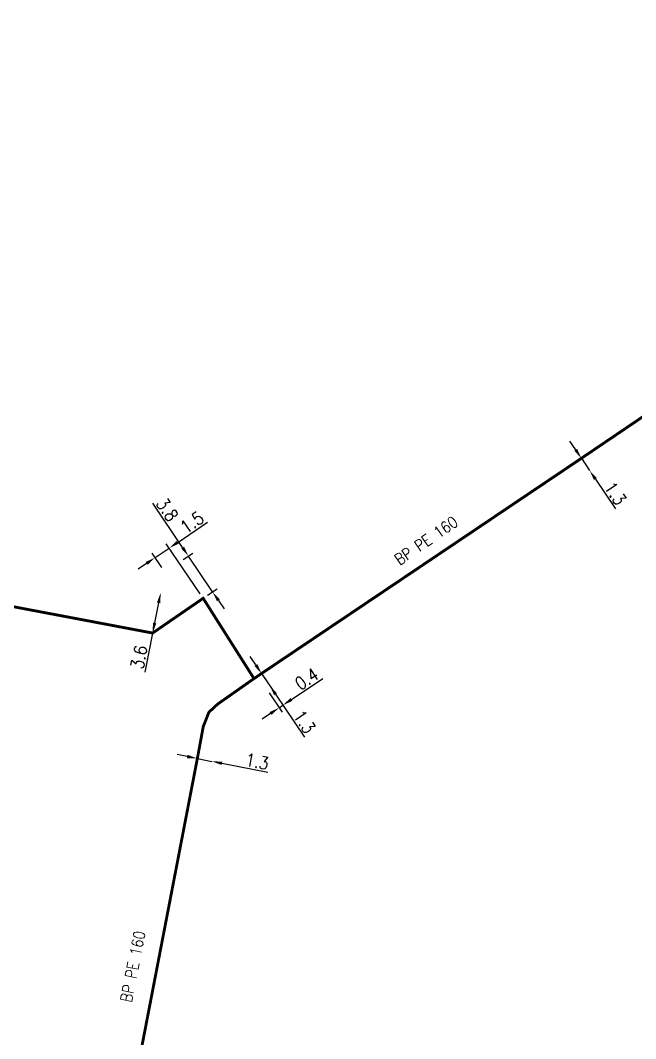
# Model space of a CAD drawing. Header units: millimetres. Extents: x 183997 to 185000, y 127999 to 129007.
# Drawn here: x 184221.2 to 184275.2, y 128566 to 128655.4 of the extents above; entities that cross this region are included whole.
import ezdxf
from ezdxf.enums import TextEntityAlignment as Align

# ---------------------------------------------------------------- set-up
doc = ezdxf.new("R2010")
doc.units = ezdxf.units.MM
doc.header["$PDMODE"] = 34
doc.linetypes.add('L_25_PE', pattern=[2000, 1000, 1000])
doc.layers.get('DEFPOINTS').update_dxf_attribs({"linetype": 'CONTINUOUS'})
doc.layers.add('L_150', color=1, linetype='CONTINUOUS')
doc.styles.get("Standard").update_dxf_attribs({"font": 'romans.shx', "width": 0.85})
doc.dimstyles.get("Standard").update_dxf_attribs({"dimtxt": 1.5, "dimasz": 1.2, "dimexe": 0.625, "dimexo": 0.625, "dimgap": 0.25, "dimtad": 1, "dimdec": 1, "dimzin": 0, "dimdsep": 46, "dimtxsty": 'Standard', "dimcen": -0.5, "dimadec": 0, "dimazin": 0, "dimtfac": 1, "dimtdec": 1, "dimtmove": 0, "dimatfit": 3, "dimfxl": 0, "dimtolj": 1, "dimtzin": 0, "dimarcsym": 0})

# ---------------------------------------------------------------- blocks, each defined once
blk = doc.blocks.new('*D659')
at = {"layer": 'DEFPOINTS', "color": 0, "linetype": 'Continuous', "transparency": 16777216}
for p in [(184233.53, 128605.124), (184233.53, 128605.124), (184232.827, 128601.593)]:
    blk.add_point(p, dxfattribs=at)
at = {"layer": 'L_150', "color": 0, "linetype": 'Continuous', "lineweight": -2, "transparency": 16777216}
for p, q in [((184233.354, 128604.241), (184233.003, 128602.476)), ((184232.827, 128601.593), (184232.143, 128598.161))]:
    blk.add_line(p, q, dxfattribs=at)
at = {"layer": 'L_150', "color": 0, "linetype": 'Continuous', "transparency": 16777216}
for points in [[(184233.207, 128604.271), (184233.501, 128604.212), (184233.53, 128605.124)], [(184232.855, 128602.505), (184233.15, 128602.447), (184232.827, 128601.593)]]:
    blk.add_solid(points, dxfattribs=at)
at = {"layer": 'L_150', "color": 0, "linetype": 'Continuous', "transparency": 16777216, "insert": (184231.64, 128599.474), "char_height": 1.125, "attachment_point": 5, "rotation": 78.74092}
blk.add_mtext('\\A1;3.6', dxfattribs=at)
blk = doc.blocks.new('*D661')
at = {"layer": 'DEFPOINTS', "color": 0, "linetype": 'Continuous', "transparency": 16777216}
for p in [(184236.751, 128590.58), (184238.026, 128590.33), (184238.026, 128590.33)]:
    blk.add_point(p, dxfattribs=at)
at = {"layer": 'L_150', "color": 0, "linetype": 'Continuous', "lineweight": -2, "transparency": 16777216}
for p, q in [((184235.867, 128590.753), (184234.984, 128590.926)), ((184236.751, 128590.58), (184238.026, 128590.33)), ((184238.91, 128590.157), (184242.948, 128589.365))]:
    blk.add_line(p, q, dxfattribs=at)
at = {"layer": 'L_150', "color": 0, "linetype": 'Continuous', "transparency": 16777216}
for points in [[(184235.896, 128590.9), (184235.839, 128590.605), (184236.751, 128590.58)], [(184238.938, 128590.304), (184238.881, 128590.009), (184238.026, 128590.33)]]:
    blk.add_solid(points, dxfattribs=at)
at = {"layer": 'L_150', "color": 0, "linetype": 'Continuous', "transparency": 16777216, "insert": (184241.993, 128590.317), "char_height": 1.125, "attachment_point": 5, "rotation": 348.91269}
blk.add_mtext('\\A1;1.3', dxfattribs=at)
blk = doc.blocks.new('*D664')
at = {"layer": 'DEFPOINTS', "color": 0, "linetype": 'Continuous', "transparency": 16777216}
for p in [(184270.444, 128616.936), (184271.169, 128615.857), (184271.169, 128615.857)]:
    blk.add_point(p, dxfattribs=at)
at = {"layer": 'L_150', "color": 0, "linetype": 'Continuous', "lineweight": -2, "transparency": 16777216}
for p, q in [((184269.942, 128617.683), (184269.44, 128618.43)), ((184270.444, 128616.936), (184271.169, 128615.857)), ((184271.671, 128615.11), (184273.423, 128612.502))]:
    blk.add_line(p, q, dxfattribs=at)
at = {"layer": 'L_150', "color": 0, "linetype": 'Continuous', "transparency": 16777216}
for points in [[(184270.066, 128617.767), (184269.817, 128617.6), (184270.444, 128616.936)], [(184271.795, 128615.194), (184271.546, 128615.026), (184271.169, 128615.857)]]:
    blk.add_solid(points, dxfattribs=at)
at = {"layer": 'L_150', "color": 0, "linetype": 'Continuous', "transparency": 16777216, "insert": (184273.42, 128613.851), "char_height": 1.125, "attachment_point": 5, "rotation": 303.89525}
blk.add_mtext('\\A1;1.3', dxfattribs=at)
blk = doc.blocks.new('*D668')
at = {"layer": 'DEFPOINTS', "color": 0, "linetype": 'Continuous', "transparency": 16777216}
for p in [(184242.383, 128598.042), (184243.109, 128596.963), (184243.109, 128596.963)]:
    blk.add_point(p, dxfattribs=at)
at = {"layer": 'L_150', "color": 0, "linetype": 'Continuous', "lineweight": -2, "transparency": 16777216}
for p, q in [((184241.881, 128598.789), (184241.379, 128599.535)), ((184242.383, 128598.042), (184243.109, 128596.963)), ((184243.611, 128596.216), (184246.147, 128592.443))]:
    blk.add_line(p, q, dxfattribs=at)
at = {"layer": 'L_150', "color": 0, "linetype": 'Continuous', "transparency": 16777216}
for points in [[(184242.006, 128598.872), (184241.757, 128598.705), (184242.383, 128598.042)], [(184243.735, 128596.3), (184243.486, 128596.132), (184243.109, 128596.963)]]:
    blk.add_solid(points, dxfattribs=at)
at = {"layer": 'L_150', "color": 0, "linetype": 'Continuous', "transparency": 16777216, "insert": (184246.144, 128593.792), "char_height": 1.125, "attachment_point": 5, "rotation": 303.91416}
blk.add_mtext('\\A1;1.3', dxfattribs=at)
blk = doc.blocks.new('*D672')
at = {"layer": 'DEFPOINTS', "color": 0, "linetype": 'Continuous', "transparency": 16777216}
for p in [(184233.038, 128608.212), (184233.889, 128606.952), (184237.26, 128604.644)]:
    blk.add_point(p, dxfattribs=at)
at = {"layer": 'L_150', "color": 0, "linetype": 'Continuous', "lineweight": -2, "transparency": 16777216}
for p, q in [((184235.026, 128609.556), (184237.629, 128611.316)), ((184233.038, 128608.212), (184234.28, 128609.052)), ((184236.998, 128605.033), (184234.018, 128609.44)), ((184233.627, 128607.341), (184232.775, 128608.6)), ((184232.292, 128607.708), (184231.547, 128607.204))]:
    blk.add_line(p, q, dxfattribs=at)
at = {"layer": 'L_150', "color": 0, "linetype": 'Continuous', "transparency": 16777216}
for points in [[(184234.942, 128609.68), (184235.11, 128609.432), (184234.28, 128609.052)], [(184232.208, 128607.832), (184232.376, 128607.584), (184233.038, 128608.212)]]:
    blk.add_solid(points, dxfattribs=at)
at = {"layer": 'L_150', "color": 0, "linetype": 'Continuous', "transparency": 16777216, "insert": (184236.28, 128611.309), "char_height": 1.125, "attachment_point": 5, "rotation": 34.05852}
blk.add_mtext('\\A1;1.5', dxfattribs=at)
blk = doc.blocks.new('*D673')
at = {"layer": 'DEFPOINTS', "color": 0, "linetype": 'Continuous', "transparency": 16777216}
for p in [(184235.963, 128608.354), (184235.132, 128607.793), (184237.26, 128604.644)]:
    blk.add_point(p, dxfattribs=at)
at = {"layer": 'L_150', "color": 0, "linetype": 'Continuous', "lineweight": -2, "transparency": 16777216}
for p, q in [((184235.459, 128609.1), (184232.83, 128612.989)), ((184235.52, 128608.055), (184236.351, 128608.617)), ((184238.091, 128605.206), (184235.963, 128608.354)), ((184237.648, 128604.907), (184238.479, 128605.469)), ((184238.595, 128604.46), (184239.099, 128603.715))]:
    blk.add_line(p, q, dxfattribs=at)
at = {"layer": 'L_150', "color": 0, "linetype": 'Continuous', "transparency": 16777216}
for points in [[(184235.583, 128609.184), (184235.334, 128609.016), (184235.963, 128608.354)], [(184238.719, 128604.544), (184238.471, 128604.376), (184238.091, 128605.206)]]:
    blk.add_solid(points, dxfattribs=at)
at = {"layer": 'L_150', "color": 0, "linetype": 'Continuous', "transparency": 16777216, "insert": (184234.117, 128612.424), "char_height": 1.125, "attachment_point": 5, "rotation": 304.05852}
blk.add_mtext('\\A1;3.8', dxfattribs=at)
blk = doc.blocks.new('*D677')
at = {"layer": 'DEFPOINTS', "color": 0, "linetype": 'Continuous', "transparency": 16777216}
for p in [(184242.383, 128598.042), (184242.777, 128596.74), (184243.923, 128595.035)]:
    blk.add_point(p, dxfattribs=at)
at = {"layer": 'L_150', "color": 0, "linetype": 'Continuous', "lineweight": -2, "transparency": 16777216}
for p, q in [((184242.645, 128597.653), (184244.516, 128594.869)), ((184245.002, 128595.76), (184247.76, 128597.615)), ((184243.038, 128596.351), (184244.184, 128594.646)), ((184243.923, 128595.035), (184244.255, 128595.258)), ((184243.176, 128594.533), (184242.429, 128594.031))]:
    blk.add_line(p, q, dxfattribs=at)
at = {"layer": 'L_150', "color": 0, "linetype": 'Continuous', "transparency": 16777216}
for points in [[(184244.918, 128595.885), (184245.085, 128595.636), (184244.255, 128595.258)], [(184243.092, 128594.657), (184243.26, 128594.408), (184243.923, 128595.035)]]:
    blk.add_solid(points, dxfattribs=at)
at = {"layer": 'L_150', "color": 0, "linetype": 'Continuous', "transparency": 16777216, "insert": (184246.336, 128597.561), "char_height": 1.125, "attachment_point": 5, "rotation": 33.91416}
blk.add_mtext('\\A1;0.4', dxfattribs=at)

msp = doc.modelspace()

# ---------------------------------------------------------------- linework, layer by layer
at = {"layer": 'L_150', "linetype": 'L_25_PE', "const_width": 0.25, "flags": 128}
msp.add_lwpolyline([(184114.749, 128313.706), (184117.592, 128315.571), (184131.393, 128324.444), (184146.26, 128333.198), (184171.83, 128350.228), (184185.09, 128359.121), (184206.338, 128373.372), (184206.338, 128373.372), (184213.536, 128378.264), (184226.322, 128386.803), (184238.432, 128394.551), (184250.014, 128402.366), (184261.627, 128410.361), (184281.827, 128423.635), (184293.972, 128431.549), (184310.829, 128442.791), (184322.842, 128450.523), (184346.065, 128466.061), (184353.919, 128471.254), (184365.542, 128479.315), (184371.382, 128483.198), (184380.969, 128489.053), (184389.915, 128494.948), (184392.196, 128507.764), (184392.196, 128507.764), (184390.456, 128510.049), (184389.607, 128511.164), (184388.196, 128511.607), (184387.428, 128511.904), (184380.494, 128514.025), (184383.015, 128527.46), (184384.363, 128528.119), (184386.15, 128527.879), (184390.079, 128527.129, 0.187336), (184393.714, 128527.633), (184394.414, 128528.903), (184395.664, 128535.779), (184395.93, 128542.828), (184395.894, 128543.547), (184393.837, 128547.677), (184391.99, 128549.26), (184371.666, 128584.015), (184360.613, 128602.974), (184353.646, 128615.4), (184331.747, 128652.228), (184330.343, 128654.336), (184328.732, 128655.256), (184326.706, 128654.98), (184321.56, 128651.553), (184321.56, 128651.553), (184270.444, 128616.936), (184242.383, 128598.042), (184241.72, 128597.595), (184238.528, 128595.351), (184237.762, 128594.639), (184237.269, 128593.38), (184236.751, 128590.58), (184230.802, 128559.695, 0.420912), (184233.544, 128555.743), (184238.531, 128554.552), (184239.184, 128554.462), (184239.606, 128553.772), (184252.996, 128551.266), (184266.936, 128548.521), (184280.612, 128546.039), (184294.503, 128543.399), (184308.386, 128540.885), (184323.052, 128538.222), (184338.018, 128535.338), (184356.804, 128531.793), (184380.625, 128527.611), (184382.948, 128527.099)], format="xyb", dxfattribs=at)
msp.add_lwpolyline([(184161.423, 128615.133), (184165.753, 128614.314), (184180.57, 128611.512), (184180.57, 128611.512), (184194.377, 128608.872), (184232.827, 128601.593), (184237.26, 128604.644), (184241.72, 128597.595)], dxfattribs=at)

# ---------------------------------------------------------------- texts
at = {"layer": 'L_150', "linetype": 'Continuous', "width": 0.85}
for rotation, p in [(34.62896, (184256.826, 128609.711)), (78.72807, (184231.092, 128572.317))]:
    msp.add_text('BP PE 160', height=1, rotation=rotation, dxfattribs=at).set_placement(p, align=Align.MIDDLE)

# ---------------------------------------------------------------- dimensions: what is measured, and where the dimension line sits
at = {"layer": 'L_150', "linetype": 'Continuous'}
for base, p1, p2, angle, override, picture, middle, dimtype in [((184271.169, 128615.857), (184270.444, 128616.936), (184271.169, 128615.857), 303.89525, {"dimscale": 0.75}, '*D664', (184272.798, 128613.433), 161), ((184235.963, 128608.354), (184237.26, 128604.644), (184235.132, 128607.793), 304.05852, {"dimscale": 0.75, "dimatfit": 0}, '*D673', (184233.496, 128612.003), 160), ((184233.038, 128608.212), (184237.26, 128604.644), (184233.889, 128606.952), 34.05852, {"dimscale": 0.75, "dimatfit": 0}, '*D672', (184236.7, 128610.688), 160), ((184233.53, 128605.124), (184232.827, 128601.593), (184233.53, 128605.124), 78.74092, {"dimscale": 0.75}, '*D659', (184232.376, 128599.327), 161), ((184243.109, 128596.963), (184242.383, 128598.042), (184243.109, 128596.963), 123.91416, {"dimscale": 0.75}, '*D668', (184245.522, 128593.373), 160), ((184243.923, 128595.035), (184242.383, 128598.042), (184242.777, 128596.74), 33.91416, {"dimscale": 0.75, "dimatfit": 0}, '*D677', (184246.755, 128596.939), 160), ((184238.026, 128590.33), (184236.751, 128590.58), (184238.026, 128590.33), 348.91269, {"dimscale": 0.75}, '*D661', (184241.848, 128589.581), 161)]:
    dim = msp.add_linear_dim(base=base, p1=p1, p2=p2, angle=angle, dimstyle='Standard', override=override, dxfattribs=at)
    dim.commit()
    dim.dimension.update_dxf_attribs({"geometry": picture, "text_midpoint": middle, "dimtype": dimtype})

doc.saveas('drawing.dxf')
